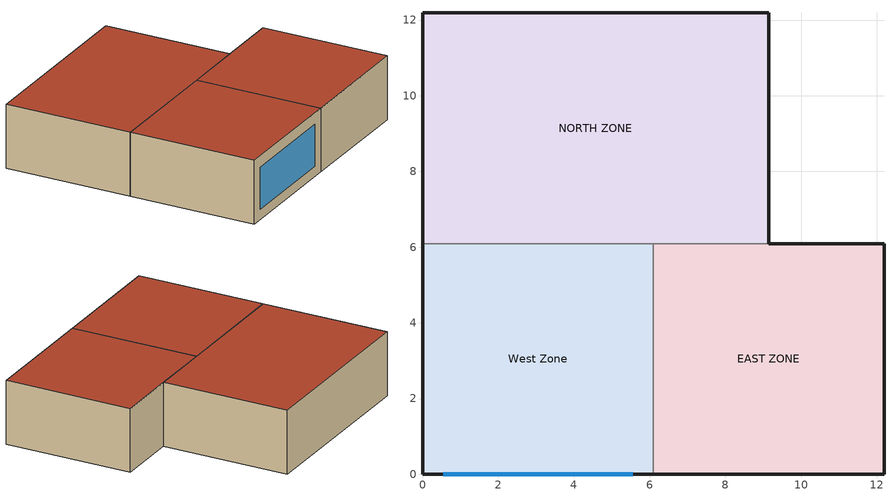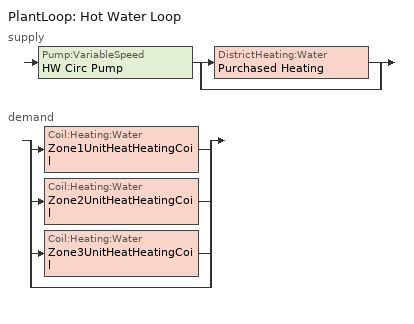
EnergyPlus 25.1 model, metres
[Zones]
West Zone
 floor adiabatic (FLOOR SLAB 8 IN): 0,0 0,6.1 6.1,6.1 6.1,0 z0
 wall outside (EXTWALL80): 0,6.1 0,0 6.1,0 z0:3.05
 wall to NORTH ZONE (PARTITION06): 6.1,6.1 0,6.1 z0:3.05
 wall to EAST ZONE (PARTITION06): 6.1,0 6.1,6.1 z0:3.05
 window (WIN-CON-LIGHT): 0.55,0 5.55,0 z0.5:2.5
 roof outside (ROOF34): 0,6.1 0,0 6.1,0 6.1,6.1 z3.05
EAST ZONE
 floor adiabatic (FLOOR SLAB 8 IN): 6.1,0 6.1,6.1 12.19,6.1 12.19,0 z0
 wall outside (EXTWALL80): 6.1,0 12.19,0 12.19,6.1 9.14,6.1 z0:3.05
 wall to NORTH ZONE (PARTITION06): 9.14,6.1 6.1,6.1 z0:3.05
 roof outside (ROOF34): 6.1,6.1 6.1,0 12.19,0 12.19,6.1 z3.05
NORTH ZONE
 floor adiabatic (FLOOR SLAB 8 IN): 0,6.1 0,12.19 9.14,12.19 9.14,6.1 z0
 wall outside (EXTWALL80): 9.14,6.1 9.14,12.19 0,12.19 0,6.1 z0:3.05
 roof outside (ROOF34): 0,12.19 0,6.1 9.14,6.1 9.14,12.19 z3.05
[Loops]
PlantLoop 'Hot Water Loop'
 supply: Pump:VariableSpeed 'HW Circ Pump' > split
  | DistrictHeating:Water 'Purchased Heating'
  | bypass
 demand: split
  | Coil:Heating:Water 'Zone1UnitHeatHeatingCoil'
  | Coil:Heating:Water 'Zone2UnitHeatHeatingCoil'
  | Coil:Heating:Water 'Zone3UnitHeatHeatingCoil'
  | bypass
[Building]
NONE: Loads convergence tolerance value=0.04; Maximum number of warmup days=25; Minimum number of warmup days=6; North axis=0; Solar distribution=MinimalShadowing; Temperature convergence tolerance value=0.4; Terrain=Suburbs
[Site:GroundTemperature:BuildingSurface]
20.03, 20.03, 20.13, 20.3, 20.43, 20.52, 20.62, 20.77, 20.78, 20.55, 20.44, 20.2
[Site:Location]
CHICAGO_IL_USA TMY2-94846: Elevation=190; Latitude=41.78; Longitude=-87.75; Time zone=-6
[SizingPeriod:DesignDay] Barometric pressure=99063; Day of month=21; Daylight saving time indicator=No; Humidity condition type=WetBulb; Rain indicator=No; Sky clearness=1; Snow indicator=No; Solar model indicator=ASHRAEClearSky
Name | Daily dry bulb temperature range | Day type | Maximum dry bulb temperature | Month | Wetbulb or dewpoint at maximum dry bulb | Wind direction | Wind speed
CHICAGO_IL_USA Annual Cooling 1% Design Conditions DB/MCWB | 10.7 | SummerDesignDay | 31.5 | 7 | 23 | 230 | 5.3
CHICAGO_IL_USA Annual Heating 99% Design Conditions DB | 0 | WinterDesignDay | -17.3 | 1 | -17.3 | 270 | 4.9
[Construction]
EXTWALL80: A1 - 1 IN STUCCO, C4 - 4 IN COMMON BRICK, E1 - 3 / 4 IN PLASTER OR GYP BOARD
FLOOR SLAB 8 IN: C10 - 8 IN HW CONCRETE
PARTITION06: E1 - 3 / 4 IN PLASTER OR GYP BOARD, C6 - 8 IN CLAY TILE, E1 - 3 / 4 IN PLASTER OR GYP BOARD
ROOF34: E2 - 1 / 2 IN SLAG OR STONE, E3 - 3 / 8 IN FELT AND MEMBRANE, B5 - 1 IN DENSE INSULATION, C12 - 2 IN HW CONCRETE
WIN-CON-LIGHT: WIN-LAY-GLASS-LIGHT
[Material] Thermal absorptance=0.9
Name | Conductivity | Density | Roughness | Solar absorptance | Specific heat | Thickness | Visible absorptance
A1 - 1 IN STUCCO | 0.691831 | 1858.142 | Smooth | 0.92 | 836.8 | 0.0253898 | 0.92
B5 - 1 IN DENSE INSULATION | 0.0432394 | 91.30524 | VeryRough | 0.5 | 836.8 | 0.0253898 | 0.5
C4 - 4 IN COMMON BRICK | 0.726422 | 1922.216 | Rough | 0.76 | 836.8 | 0.101498 | 0.76
C6 - 8 IN CLAY TILE | 0.570761 | 1121.292 | Smooth | 0.82 | 836.8 | 0.203302 | 0.82
C10 - 8 IN HW CONCRETE | 1.729577 | 2242.585 | MediumRough | 0.65 | 836.8 | 0.203302 | 0.65
C12 - 2 IN HW CONCRETE | 1.729577 | 2242.585 | MediumRough | 0.65 | 836.8 | 0.0509016 | 0.65
E1 - 3 / 4 IN PLASTER OR GYP BOARD | 0.726422 | 1601.846 | Smooth | 0.92 | 836.8 | 0.01905 | 0.92
E2 - 1 / 2 IN SLAG OR STONE | 1.435549 | 881.0155 | Rough | 0.55 | 1673.6 | 0.0127102 | 0.55
E3 - 3 / 8 IN FELT AND MEMBRANE | 0.190253 | 1121.292 | Rough | 0.75 | 1673.6 | 0.00954024 | 0.75
[WindowMaterial:Glazing]
WIN-LAY-GLASS-LIGHT: Back side infrared hemispherical emissivity=0.84; Back side solar reflectance at normal incidence=0.031; Back side visible reflectance at normal incidence=0.05; Conductivity=0.9; Front side infrared hemispherical emissivity=0.84; Front side solar reflectance at normal incidence=0.031; Front side visible reflectance at normal incidence=0.05; Infrared transmittance at normal incidence=0; Optical data type=SpectralAverage; Solar transmittance at normal incidence=0.9; Thickness=0.003; Visible transmittance at normal incidence=0.9
[Coil:Heating:Water] Availability schedule=FanAndCoilAvailSched; Maximum water flow rate=Autosize; Performance input method=UFactorTimesAreaAndDesignWaterFlowRate; Rated capacity=Autosize; Rated inlet air temperature=16.6; Rated inlet water temperature=82.2; Rated outlet air temperature=32.2; Rated outlet water temperature=71.1; U factor times area value=Autosize
Zone1UnitHeatHeatingCoil; Zone2UnitHeatHeatingCoil; Zone3UnitHeatHeatingCoil
[DesignSpecification:OutdoorAir] Outdoor air flow per person=0; Outdoor air flow per zone=0; Outdoor air flow per zone floor area=0; Outdoor air method=Flow/Zone
SZ DSOA EAST ZONE; SZ DSOA NORTH ZONE; SZ DSOA West Zone
[DistrictHeating:Water]
Purchased Heating: Nominal capacity=1000000
[ElectricEquipment] Design level calculation method=EquipmentLevel; Fraction latent=0; Fraction lost=0; Fraction radiant=0.3; Schedule=Intermittent
Name | Design level | Zone or zonelist or space or spacelist
EAST ZONE ElecEq 1 | 1464.375 | EAST ZONE
NORTH ZONE ElecEq 1 | 2928.751 | NORTH ZONE
West Zone ElecEq 1 | 2928.751 | West Zone
[Fan:SystemModel] Availability schedule=UnitHeatAvailability; Design electric power consumption=Autosize; Design maximum air flow rate=Autosize; Design power sizing method=TotalEfficiencyAndPressure; Design pressure rise=75; Electric power minimum flow rate fraction=0; Fan total efficiency=0.5; Motor efficiency=0.9; Motor in air stream fraction=1; Speed control method=Discrete
Zone1UnitHeatFan; Zone2UnitHeatFan; Zone3UnitHeatFan
[Lights] Design level calculation method=LightingLevel; End use subcategory=GeneralLights; Fraction radiant=0.2; Fraction replaceable=0; Fraction visible=0.2; Return air fraction=0; Schedule=Office Lighting
Name | Lighting level | Zone or zonelist or space or spacelist
EAST ZONE Lights 1 | 1464.375 | EAST ZONE
NORTH ZONE Lights 1 | 878.6252 | NORTH ZONE
[People] Activity level schedule=Activity Sch; Air velocity schedule=Air Velo Sch; Carbon dioxide generation rate=3.82e-08; Clothing insulation calculation method=ClothingInsulationSchedule; Clothing insulation schedule=Clothing Sch; Fraction radiant=0.3; Mean radiant temperature calculation type=EnclosureAveraged; Number of people calculation method=People; Number of people schedule=Office Occupancy; Thermal comfort model 1 type=Fanger; Work efficiency schedule=Work Eff Sch
Name | Number of people | Zone or zonelist or space or spacelist
EAST ZONE | 3 | EAST ZONE
NORTH ZONE | 4 | NORTH ZONE
West Zone | 3 | West Zone
[PlantEquipmentList]
heating plant: Purchased Heating, DistrictHeating:Water
[PlantEquipmentOperation:HeatingLoad]
Purchased Heating Only: Load range 1 lower limit=0; Load range 1 upper limit=1000000; Range 1 equipment list=heating plant
[PlantEquipmentOperationSchemes]
Hot Loop Operation: Control scheme 1=Purchased Heating Only; Control scheme 1 schedule=ON
[PlantLoop]
Hot Water Loop: Fluid type=Water; Load distribution scheme=Optimal; Maximum loop flow rate=Autosize; Maximum loop temperature=100; Minimum loop flow rate=0; Minimum loop temperature=10; Plant equipment operation scheme=Hot Loop Operation; Plant loop volume=Autocalculate
[Pump:VariableSpeed]
HW Circ Pump: Design maximum flow rate=Autosize; Design minimum flow rate=0; Design power consumption=Autosize; Design pump head=179352; Fraction of motor inefficiencies to fluid stream=0; Motor efficiency=0.9; Pump control type=Intermittent; Coefficient 1 of the part load performance curve=0; Coefficient 2 of the part load performance curve=1; Coefficient 3 of the part load performance curve=0; Coefficient 4 of the part load performance curve=0
[SetpointManager:Scheduled]
Hot Water Loop Setpoint Manager: Control variable=Temperature; Schedule=HW Loop Temp Schedule; Setpoint node or nodelist=Hot Water Loop Setpoint Node List
[Sizing:Plant]
Hot Water Loop: Design loop exit temperature=82; Loop design temperature difference=11; Loop type=Heating
[Sizing:Zone] Account for dedicated outdoor air system=No; Cooling design air flow method=DesignDay; Cooling design air flow rate=0; Dedicated outdoor air high setpoint temperature for design=Autosize; Dedicated outdoor air low setpoint temperature for design=Autosize; Dedicated outdoor air system control strategy=NeutralSupplyAir; Heating design air flow method=DesignDay; Heating design air flow rate=0; Zone cooling design supply air humidity ratio=0.009; Zone cooling design supply air temperature=14; Zone cooling design supply air temperature input method=SupplyAirTemperature; Zone cooling sizing factor=0; Zone heating design supply air humidity ratio=0.009; Zone heating design supply air temperature=50; Zone heating design supply air temperature input method=SupplyAirTemperature; Zone heating sizing factor=0
Name | Design specification outdoor air object
West Zone | SZ DSOA West Zone
EAST ZONE | SZ DSOA EAST ZONE
NORTH ZONE | SZ DSOA NORTH ZONE
[ThermostatSetpoint:SingleCooling]
Cooling Setpoint with SB: Setpoint temperature schedule=Cooling Setpoints
[ThermostatSetpoint:SingleHeating]
Heating Setpoint with SB: Setpoint temperature schedule=Heating Setpoints
[Zone] Ceiling height=Autocalculate; Multiplier=1; Type=1; Volume=Autocalculate
EAST ZONE; NORTH ZONE; West Zone
[ZoneControl:Thermostat] Control 1=Heating Setpoint with SB; Control 2=Cooling Setpoint with SB; Control type schedule=Zone Control Type Sched
Name | Zone or zonelist
Zone 1 Thermostat | West Zone
Zone 2 Thermostat | EAST ZONE
Zone 3 Thermostat | NORTH ZONE
[Zone equipment]
West Zone: Zone1UnitHeat
EAST ZONE: Zone2UnitHeat
NORTH ZONE: Zone3UnitHeat
[ZoneHVAC:UnitHeater] Availability schedule=UnitHeatAvailability; Heating convergence tolerance=0.001; Maximum hot water or steam flow rate=Autosize; Maximum supply air flow rate=Autosize; Minimum hot water or steam flow rate=0; Supply air fan operating mode schedule=ON
Name | Heating coil | Supply air fan | Supply air fan operation during no heating
Zone1UnitHeat | Zone1UnitHeatHeatingCoil | Zone1UnitHeatFan | Yes
Zone2UnitHeat | Zone2UnitHeatHeatingCoil | Zone2UnitHeatFan | No
Zone3UnitHeat | Zone3UnitHeatHeatingCoil | Zone3UnitHeatFan | Yes
[Schedule:Compact]
Activity Sch: Through: 12/31, For: Alldays, Until: 24:00, 131.8
Air Velo Sch: Through: 12/31, For: Alldays, Until: 24:00, 0.137
COOLING SETPOINTS: Through: 12/31, For: Weekdays Weekends Holidays CustomDay1 CustomDay2, Until: 7:00, 30, Until: 17:00, 24, Until: 24:00, 30, For: SummerDesignDay, Until: 24:00, 24, For: WinterDesignDay, Until: 24:00, 50
Clothing Sch; ON; UNITHEATAVAILABILITY: Through: 12/31, For: Alldays, Until: 24:00, 1
FANANDCOILAVAILSCHED: Through: 3/31, For: Alldays, Until: 24:00, 1, Through: 9/30, For: Weekdays, Until: 7:00, 0, Until: 17:00, 1, Until: 24:00, 0, For: Weekends Holidays CustomDay1 CustomDay2, Until: 24:00, 0, For: SummerDesignDay WinterDesignDay, Until: 24:00, 1, Through: 12/31, For: Alldays, Until: 24:00, 1
HEATING SETPOINTS: Through: 12/31, For: Weekdays Weekends Holidays CustomDay1 CustomDay2, Until: 7:00, 15, Until: 17:00, 20, Until: 24:00, 15, For: SummerDesignDay, Until: 24:00, 15, For: WinterDesignDay, Until: 24:00, 20
HW LOOP TEMP SCHEDULE: Through: 12/31, For: Alldays, Until: 24:00, 82
Intermittent: Through: 12/31, For: Weekdays, Until: 8:00, 0, Until: 18:00, 1, Until: 24:00, 0, For: Weekends Holidays CustomDay1 CustomDay2, Until: 24:00, 0, For: SummerDesignDay, Until: 24:00, 1, For: WinterDesignDay, Until: 24:00, 0.15
Office Lighting: Through: 12/31, For: Weekdays, Until: 6:00, 0.05, Until: 7:00, 0.2, Until: 17:00, 1, Until: 18:00, 0.5, Until: 24:00, 0.05, For: Weekends Holidays CustomDay1 CustomDay2, Until: 24:00, 0.05, For: SummerDesignDay, Until: 24:00, 1, For: WinterDesignDay, Until: 24:00, 0.15
Office Occupancy: Through: 12/31, For: Weekdays, Until: 6:00, 0, Until: 7:00, 0.1, Until: 8:00, 0.5, Until: 12:00, 1, Until: 13:00, 0.5, Until: 16:00, 1, Until: 17:00, 0.5, Until: 18:00, 0.1, Until: 24:00, 0, For: Weekends Holidays CustomDay1 CustomDay2, Until: 24:00, 0, For: SummerDesignDay, Until: 24:00, 1, For: WinterDesignDay, Until: 24:00, 0.05
Work Eff Sch: Through: 12/31, For: Alldays, Until: 24:00, 0
ZONE CONTROL TYPE SCHED: Through: 3/31, For: Alldays, Until: 24:00, 1, Through: 9/30, For: Alldays, Until: 24:00, 2, Through: 12/31, For: Alldays, Until: 24:00, 1
